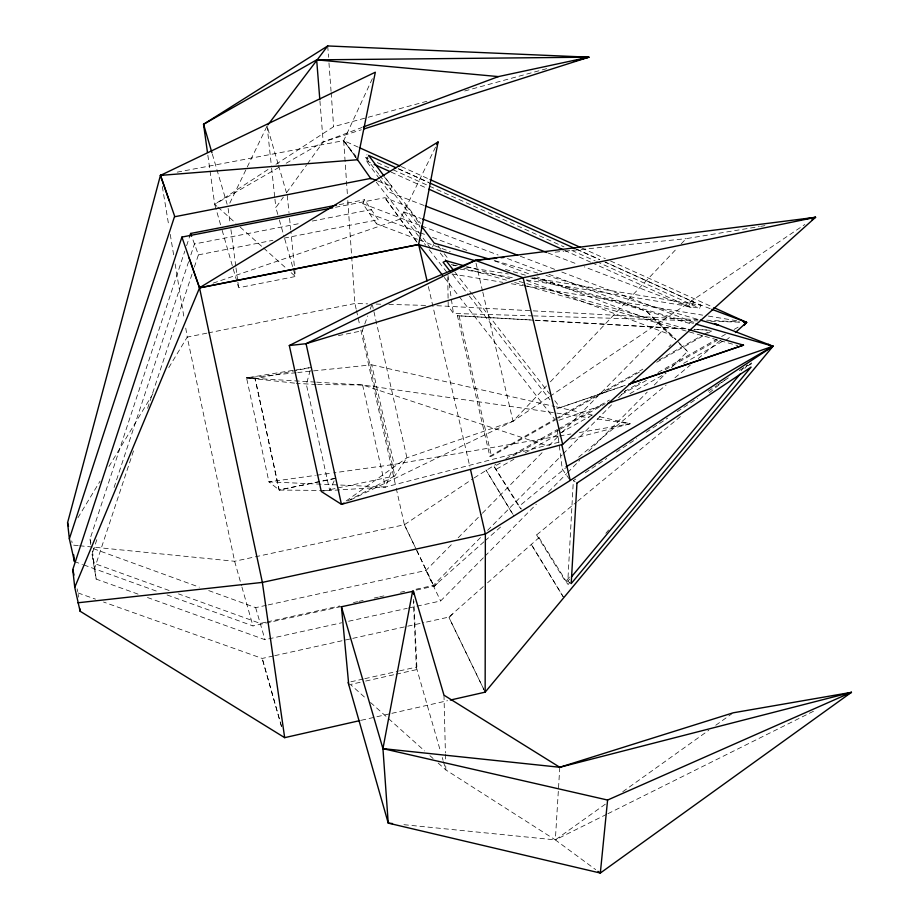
<?xml version="1.0" encoding="UTF-8"?>
<svg xmlns="http://www.w3.org/2000/svg" width="919" height="919" viewBox="0 0 919 919"><rect width="100%" height="100%" fill="white"/><g stroke="black" fill="none" stroke-linecap="round" stroke-linejoin="round"><path stroke-width="0.69" stroke-dasharray="4.59 3.45" d="M571.204 583.599L567.816 581.267L573.341 480.66L575.731 479.075M559.786 767.273L555.34 839.897L595.707 869.65M310.208 370.323L306.372 384.418L329.68 490.505L385.44 487.047L561.153 441.637M90.763 544.565L90.028 539.074L184.822 251.117M186.614 245.683L189.739 236.172M138.045 594.122L96.173 579.096L92.049 554.168L96.989 539.212M114.059 487.507L188.613 261.662M190.865 254.862L194.46 243.983L301.099 223.225M94.129 569.78L133.68 450.321M147.614 408.243L192.117 273.873M194.368 267.084L198.412 254.862L191.589 236.091M347.658 501.016L394.86 475.904L362.258 330.783L364.246 325.395M364.74 324.051L367.715 315.964M370.185 309.232L372.172 303.844M308.83 367.818L246.556 377.893L268.945 481.866L385.44 487.047L394.113 464.405L371.724 364.82L297.767 372.54M526.415 279.904L699.807 308.175L700.944 305.28L605.724 262.317M379.432 178.757L366.29 160.894L368.634 155.403M376.457 223.799L362.844 203.673L364.533 199.745L378.203 219.744L376.457 223.799L418.042 239.491M423.992 205.442L389.277 192.151L391.77 186.362L384.912 177.195M430.597 248.337L403.786 211.875L406.37 205.902L384.877 197.688L335.55 207.269M432.55 246.947L433.665 244.42M372.356 78.666L343.729 140.607L175.966 172.381M334.125 480.913L329.68 490.505L279.238 490.057L268.945 481.866L315.355 475.399M688.308 306.693L690.893 301.26L693.684 302.075L691.099 307.497L688.308 306.693L584.185 266.809M229.796 203.133L267.096 125.983L278.17 164.179M435.549 147.12L400.293 219.067L211.715 283.615M378.731 174.219L365.544 157.321L367.026 154.599M77.908 517.788L100.068 481.165M108.936 466.507L154.001 392.034M168.774 367.623L187.235 337.101L185.604 327.256M277.802 214.449L275.838 207.556L283.316 197.194M286.636 192.599L306.578 164.983M307.406 163.823L323.189 141.963L361.971 127.488M569.987 582.29L568.16 584.495L565.633 581.67L570.205 576.179M605.862 533.319L608.608 530.022M741.162 370.702L743.908 367.405M567.816 581.267L569.654 579.062M744.861 368.381L747.618 365.073L751.03 367.141M350.472 499.947L513.032 421.224L546.483 385.957M550.412 381.81L677.303 247.992M681.243 243.845L686.16 238.653L759.289 226.579M268.21 604.909L425.945 570.469L453.159 542.876M458.19 537.764L481.372 514.261M482.383 513.239L542.842 451.907M548.884 445.772L557.948 436.571M561.98 432.481L664.77 328.232L675.959 339.628L657.636 322.603L537.029 276.964M480.522 537.535L433.182 585.472L415.055 589.458M487.575 530.389L562.129 454.905M563.129 453.883L613.501 402.878M618.544 397.778L625.586 390.632M668.906 346.762L670.927 344.728M416.778 550.55L434.101 586.667L438.501 582.209M416.939 606.184L440.638 600.957L483.968 557.155M484.979 556.144L536.374 504.186M548.459 491.964L566.598 473.63M567.609 472.607L579.705 460.385M588.769 451.218L647.217 392.137M654.271 385.004L664.345 374.826M671.398 367.692L687.527 351.391L676.924 340.604M483.911 689.583L449 617.545L453.549 612.962M484.003 541.75L434.032 586.184L414.538 590.469M485.071 540.809L503.061 524.806M483.314 586.563L448.931 617.063L425.233 622.312M487.564 582.795L539.028 537.661L536.604 534.938L576.466 502.142M500.384 463.05L494.146 466.576L521.268 509.115L518.913 506.449L565.392 468.116M578.683 457.157L666.114 385.05M674.971 377.743L690.468 364.969M698.21 358.571L721.461 339.41M725.826 340.444L730.111 336.917M577.58 501.234L681.657 415.595M709.33 392.815L724.838 380.064M749.261 364.717L751.478 362.902M343.545 140.641L356.055 156.345M605.334 804.182L555.34 839.897L402.511 824.55M622.772 791.719L708.813 730.249M715.786 725.263L732.064 713.626M346.118 500.993L406.933 457.8L513.032 421.224L548.62 397.238M549.815 396.434L804.86 224.489M79.666 545.76L234.632 561.268L404.394 524.749L472.963 478.707M474.147 477.914L495.938 464.325M585.277 472.745L606.758 458.489M616.316 452.159L636.603 438.696M646.149 432.367L667.642 418.111M677.188 411.781L697.475 398.329M708.227 391.195L716.579 385.658M717.773 384.866L728.514 377.743M739.255 370.61L747.618 365.073M220.583 224.822L214.701 204.317L268.762 169.016M275.976 164.317L333.654 126.661L366.75 117.655M569.435 479.316L562.256 469.035L564.726 467.587M216.827 206.212L214.701 204.317L278.802 167.465M286.2 163.214L323.189 141.963L361.328 129.786M530.137 319.904L457.421 315.745L489.838 456.261L554.513 419.443M555.765 418.742L642.818 369.185M658.992 359.984L702.518 335.205M703.77 334.493L709.985 330.955M489.838 456.261L491.504 456.238L557.339 418.777M558.591 418.076L639.325 372.138M656.717 362.235L706.401 333.965M707.641 333.264L712.616 330.438L693.994 329.37M505.921 458.673L557.04 429.713M558.293 429.012L609.423 400.052M624.38 391.574L640.589 382.396M658.05 372.505L716.659 339.306M721.645 336.48L725.39 334.367M734.109 329.427L740.346 325.889M512.871 455.973L559.051 429.828M560.303 429.127L605.242 403.682M621.474 394.492L646.436 380.363M665.161 369.76L717.59 340.087M496.409 469.149L513.882 459.27M525.117 452.918L593.766 414.124M629.952 393.665L666.149 373.217M683.621 363.338L724.815 340.064M748.158 365.624L751.673 363.694M606.609 814.349L555.34 839.897L445.818 769.904L437.341 762.31M607.896 813.706L814.257 710.869M625.276 385.291L556.891 408.714L624.851 385.635M558.89 420.27L603.611 404.808M368.128 117.276L430.207 100.378M464.692 90.981L547.448 68.454M570.837 439.133L630.319 423.762L596.776 416.112M361.247 720.278L390.483 713.649M391.873 713.328L447.564 700.692M350.897 681.795L363.419 678.98M364.809 678.67L398.203 671.18M399.593 670.87L416.284 667.125L413.343 599.406M360.122 682.3L350.415 684.483L366.325 698.716M365.67 681.059L394.791 674.523M396.181 674.213L416.985 669.537L413.849 601.164M273.345 655.971L262.202 658.441L103.548 602.025M274.747 655.672L351.38 638.682M352.781 638.372L423.843 622.622M147.5 597.522L264.994 639.693L341.661 622.783M348.634 621.244L407.186 608.332M408.576 608.033L415.549 606.494M208.705 590.584L255.654 607.654L266.82 605.219M353.447 602.577L357.594 601.669M358.984 601.371L363.131 600.452M374.194 598.028L378.341 597.12M379.719 596.822L383.878 595.903M400.466 592.261L404.613 591.354M265.821 622.197L260.249 623.415L178.493 593.881M267.222 621.887L339.743 605.977M167.063 594.949L252.966 625.919L340.719 606.666M335.378 478.202L279.238 490.057L255.218 378.846L246.556 377.893L296.343 372.689M335.24 478.512L279.054 489.919L255.114 378.835L310.99 367.474M322.672 491.194L336.549 488.253M337.939 487.955L394.86 475.904L406.933 457.8L372.482 305.246M338.41 335.607L362.258 330.783M206.798 333.183L187.235 337.101L234.632 561.268L241.536 585.69M208.199 332.896L354.906 303.5L367.623 303.844M222.157 230.301L238.641 287.739L295.413 276.504L290.841 231.06M198.412 254.862L272.863 240.33M284.097 238.124L378.203 219.744M339.283 204.638L364.533 199.745M312.322 221.042L371.253 209.578L369.53 213.564L419.11 232.335M558.189 436.18L394.113 464.405L333.643 472.848M559.602 435.928L570.917 433.986M579.407 432.527L630.319 423.762L594.915 418.627M760.691 226.35L764.907 225.649M316.768 475.203L332.23 473.044M555.122 252.162L563.669 251.278M565.093 251.128L686.16 238.653M316.216 384.521L296.4 383.326M317.618 384.533L362.603 384.981L589.24 417.812M376.112 304.074L381.764 304.223M388.84 304.407L427.013 305.43M436.904 305.694L698.049 319.697M447.737 277.549L448.219 306.004L453.423 313.448L532.078 315.837M533.502 315.883L697.958 320.88M710.835 321.271L739.439 322.144M706.608 320.168L739.45 321.972M535.846 320.226L686.987 328.864M694.121 329.278L709.801 330.174M457.421 315.745L533.594 320.191M535.03 320.283L686.838 328.956M315.32 382.086L246.556 377.893L294.976 383.177M316.756 382.178L362.603 384.981L546.15 445.497M78.241 545.622L72.555 545.047L71.728 540.9M453.033 265.005L457.283 265.694M465.784 267.073L508.287 273.977M532.365 277.894L700.944 305.28M460.155 269.106L515.134 278.066M451.918 273.977L502.911 282.351M511.412 283.753L522.75 285.614M524.163 285.843L702.667 315.148M708.331 316.079L738.083 320.961M371.724 364.82L554.846 406.554M556.236 406.876L595.374 415.802M466.783 266.579L510.838 279.089M519.097 281.432L687.067 329.117M451.355 264.592L456.858 266.154M463.739 268.107L506.403 280.18M514.663 282.512L525.679 285.625M527.058 286.016L688.09 331.587M689.468 331.977L737.635 345.613M505.507 269.462L526.196 275.39M534.467 277.768L694.408 323.672M530.791 277.94L692.237 324.189M494.904 260.709L537.672 273.069M545.943 275.459L699.06 319.743M78.012 592.939L95.484 599.154M169.119 590.492L94.06 563.37L92.049 554.168M74.439 561.566L82.492 564.461M83.836 564.944L157.666 591.56M93.359 548.643L199.32 587.172M420.454 232.84L424.475 234.356M432.516 237.401L470.034 251.599M494.158 260.732L530.332 274.425M419.386 239.997L450.253 251.645M526.725 280.49L668.952 334.148L675.143 339.892M403.786 211.875L421.201 218.504M520.326 256.252L555.145 269.508M561.842 272.058L694.454 322.558M362.844 203.673L420.42 225.523M421.752 226.04L498.064 255M507.437 258.561L543.588 272.288M548.942 274.322L646.677 311.415L664.77 328.232M377.456 180.871L391.77 186.362M690.893 301.26L710.594 308.83M548.138 253.001L577.511 264.247M358.111 147.097L343.729 140.607L356.135 158.022M401.281 166.569L428.748 178.964M581.773 248.004L605.322 258.63M610.549 260.985L712.581 307.015M398.329 168.728L428.334 182.261M577.029 249.359L599.211 259.365M398.662 168.958L428.679 182.502M576.19 249.06L599.693 259.663M604.909 262.018L693.684 302.075M365.544 157.321L368.163 158.493M377.295 162.629L391.666 169.107M392.964 169.693L428.22 185.604M429.529 186.189L564.013 246.889M571.848 250.427L595.351 261.03M596.661 261.616L699.807 308.175M366.29 160.894L372.815 163.846M391.08 172.083L427.599 188.567M564.565 250.393L590.664 262.168M591.962 262.754L691.099 307.497M573.341 480.66L575.145 481.855M217.883 207.166L235.942 223.306M240.192 227.108L262.489 247.062M263.546 248.004L286.912 268.899M291.162 272.702L295.413 276.504L283.672 235.138M370.564 702.518L387.519 717.705M388.576 718.647L424.612 750.915M429.92 755.659L433.102 758.508M679.267 343.729L687.527 351.391M646.677 311.415L668.952 334.148M376.285 182.157L418.582 236.16M419.466 237.286L425.646 245.166M429.162 249.658L447.668 273.276L453.423 313.448M384.579 177.137L420.569 223.317M438.122 245.855L440.752 249.233M444.256 253.736L448.644 259.365M379.616 175.345L420.052 227.165M440.27 253.081L445.543 259.836M452.722 274.655L468.483 294.93M469.356 296.056L549.884 399.708M444.268 277.458L458.363 295.562M459.201 296.63L554.41 418.949M454.894 272.001L472.423 294.574M473.296 295.7L549.528 393.895M554.777 400.661L560.039 407.439M406.37 205.902L420.718 225.098M380.248 179.871L389.277 192.151M416.962 242.214L384.877 197.688L418.639 244.523M357.525 159.745L343.672 140.538L347.416 194.862M539.028 537.661L568.16 584.495M494.146 466.576L518.913 506.449M536.604 534.938L565.633 581.67M563.255 596.856L531.148 544.14L563.255 596.845M512.905 514.203L485.967 469.977L513.687 515.777M396.25 488.345L404.394 524.749L416.123 549.068M416.744 550.343L434.101 586.667M485.152 692.156L449 617.545M425.945 570.469L440.638 600.957M404.394 524.749L416.158 549.252M212.335 154.116L227.131 204.282M255.654 607.654L264.994 639.693M278.572 165.546L286.487 192.829M416.284 667.125L440.683 752.029M442.257 757.52L443.05 760.277M443.44 761.656L445.818 769.904L445.715 765.665M281.536 726.607L262.202 658.441L281.57 726.734M279.365 219.963L283.282 233.759M241.927 587.046L252.966 625.919M476.019 263.156L482.509 290.886M482.831 292.276L513.032 421.224M459.121 315.941L491.504 456.238M428.369 286.579L469.908 466.932M356.158 309.106L354.906 303.5L347.807 200.572M356.469 310.507L359.605 324.51M360.857 330.105L395.94 486.944M362.603 384.981L385.44 487.047M77.081 588.815L77.701 591.56M90.028 539.074L90.878 542.968M162.33 186.58L168.843 225.971M170.245 234.402L173.737 255.505M175.127 263.948L184.214 318.813M207.843 155.173L214.701 204.317M92.394 550.918L96.173 579.096M228.119 208.406L230.187 223.995M230.933 229.658L235.827 266.487M236.011 267.911L237.699 280.651M237.883 282.076L238.641 287.739M557.247 429.644L562.256 469.035M78.172 594.34L78.483 597.155M267.096 125.983L271.473 166.764M271.622 168.177L274.781 197.711M274.942 199.113L275.838 207.556M287.268 195.563L288.991 212.599M289.554 218.285L290.703 229.647M319.927 100.906L323.189 141.963M327.715 45.95L328.554 57.277M328.968 62.94L331.047 91.268M331.15 92.681L333.654 126.661M443.98 695.178L445.405 752.983M445.439 754.384L445.577 760.024"/><path stroke-width="1.38" d="M450.344 700.06L485.152 692.156L485.358 534.042L470.551 469.735M598.016 871.35L600.325 873.05L851.431 692.34L559.786 767.273L443.98 695.178L413.401 591.193L341.431 606.758L382.947 748.629L559.786 767.273L733.224 712.799L851.431 692.34L607.597 800.047L600.325 873.05L388.232 823.114L348.117 682.415M392.516 823.539L388.232 823.114L382.947 748.629L412.608 591.135M427.082 280.984L418.639 244.523L438.064 141.985L199.503 287.796L189.096 257.975M371.035 178.918L357.525 159.745L375.331 72.21L160.492 175.391L169.234 200.733M73.646 554.685L74.439 561.566L69.362 538.81L67.569 522.75L160.457 175.322L163.306 174.863M69.362 538.81L174.644 216.172L160.457 175.322M359.857 720.599L284.672 737.658L80.091 611.215L74.749 587.344L72.773 569.562L181.905 237.079L332.724 207.809M189.739 236.172L190.635 233.46L336.48 205.178M74.749 587.344L199.538 287.9L181.905 237.079L182.008 237.642M436.801 144.559L438.064 141.985M735.464 332.506L746.584 322.362L713.879 307.612M267.946 124.835L327.715 45.95L588.838 57.185L364.062 128.924M744.022 325.441L746.584 322.362L711.903 309.335M571.48 576.856L740.277 373.895M485.152 692.156L773.005 346.222L714.545 323.591L718.371 325.326L700.439 320.134M562.658 444.371L815.544 217.298L475.364 260.376L372.172 303.844L289.313 345.533L321.282 491.493L341.443 504.324L562.658 444.371L523.095 277.733L475.364 260.376L306.061 343.695L289.313 345.533M811.982 219.687L815.544 217.298L804.286 219.147M77.839 602.795L262.363 582.393L485.358 534.042L570.239 480.453L773.005 346.222L695.786 324.062M327.715 45.95L203.547 124.283L207.453 152.359M565.966 466.863L773.005 346.222L770.122 345.739L768.583 344.223M743.437 321.443L744.964 323.281L746.584 322.362L743.747 321.891M771.087 347.279L773.005 346.222L607.666 403.407M464.026 265.798L446.129 260.709L443.096 262.26L450.103 271.266M846.296 694.89L851.431 692.34M344.028 503.072L341.443 504.324L306.061 343.695L523.095 277.733L815.544 217.298M688.446 329.507L743.517 345.142L628.929 384.245M363.304 126.994L498.385 76.599L588.838 57.185L316.664 59.85L203.547 124.283L211.944 152.761M203.57 286.395L199.503 287.796L418.639 244.523L475.18 260.755M629.354 383.901L743.517 345.142M744.93 322.914L746.584 322.362M573.663 61.309L588.838 57.185M798.668 220.078L801.471 219.618M475.364 260.376L496.731 258.182M501.004 257.734L503.853 257.446M160.492 175.391L357.525 159.745M498.385 76.599L316.664 59.85L319.812 99.493M418.432 244.569L199.538 287.9L262.363 582.393L284.672 737.658M382.947 748.629L607.597 800.047M489.39 259.112L434.216 243.156L421.557 226.223M422.533 219.009L517.638 255.229M376.158 180.365L370.943 178.366L174.748 216.735M425.325 205.959L546.805 252.484M359.421 147.683L399.972 165.983M430.058 179.55L580.475 247.418M396.043 167.775L368.634 155.403L384.062 176.046M429.989 183.088L574.892 248.475M374.125 164.432L389.771 171.497M428.909 189.153L563.267 249.807M418.639 244.523L442.51 275.195M446.129 260.709L453.147 269.738M190.635 233.46L191.589 236.091M67.569 522.75L68.523 526.38M561.739 444.635L570.239 480.453M72.773 569.562L74.002 575.064M79.769 608.401L80.091 611.215M341.431 606.758L348.726 684.563M413.401 591.193L413.527 594.042M576.96 483.061L571.204 583.599L751.03 367.141L576.96 483.061"/></g></svg>
